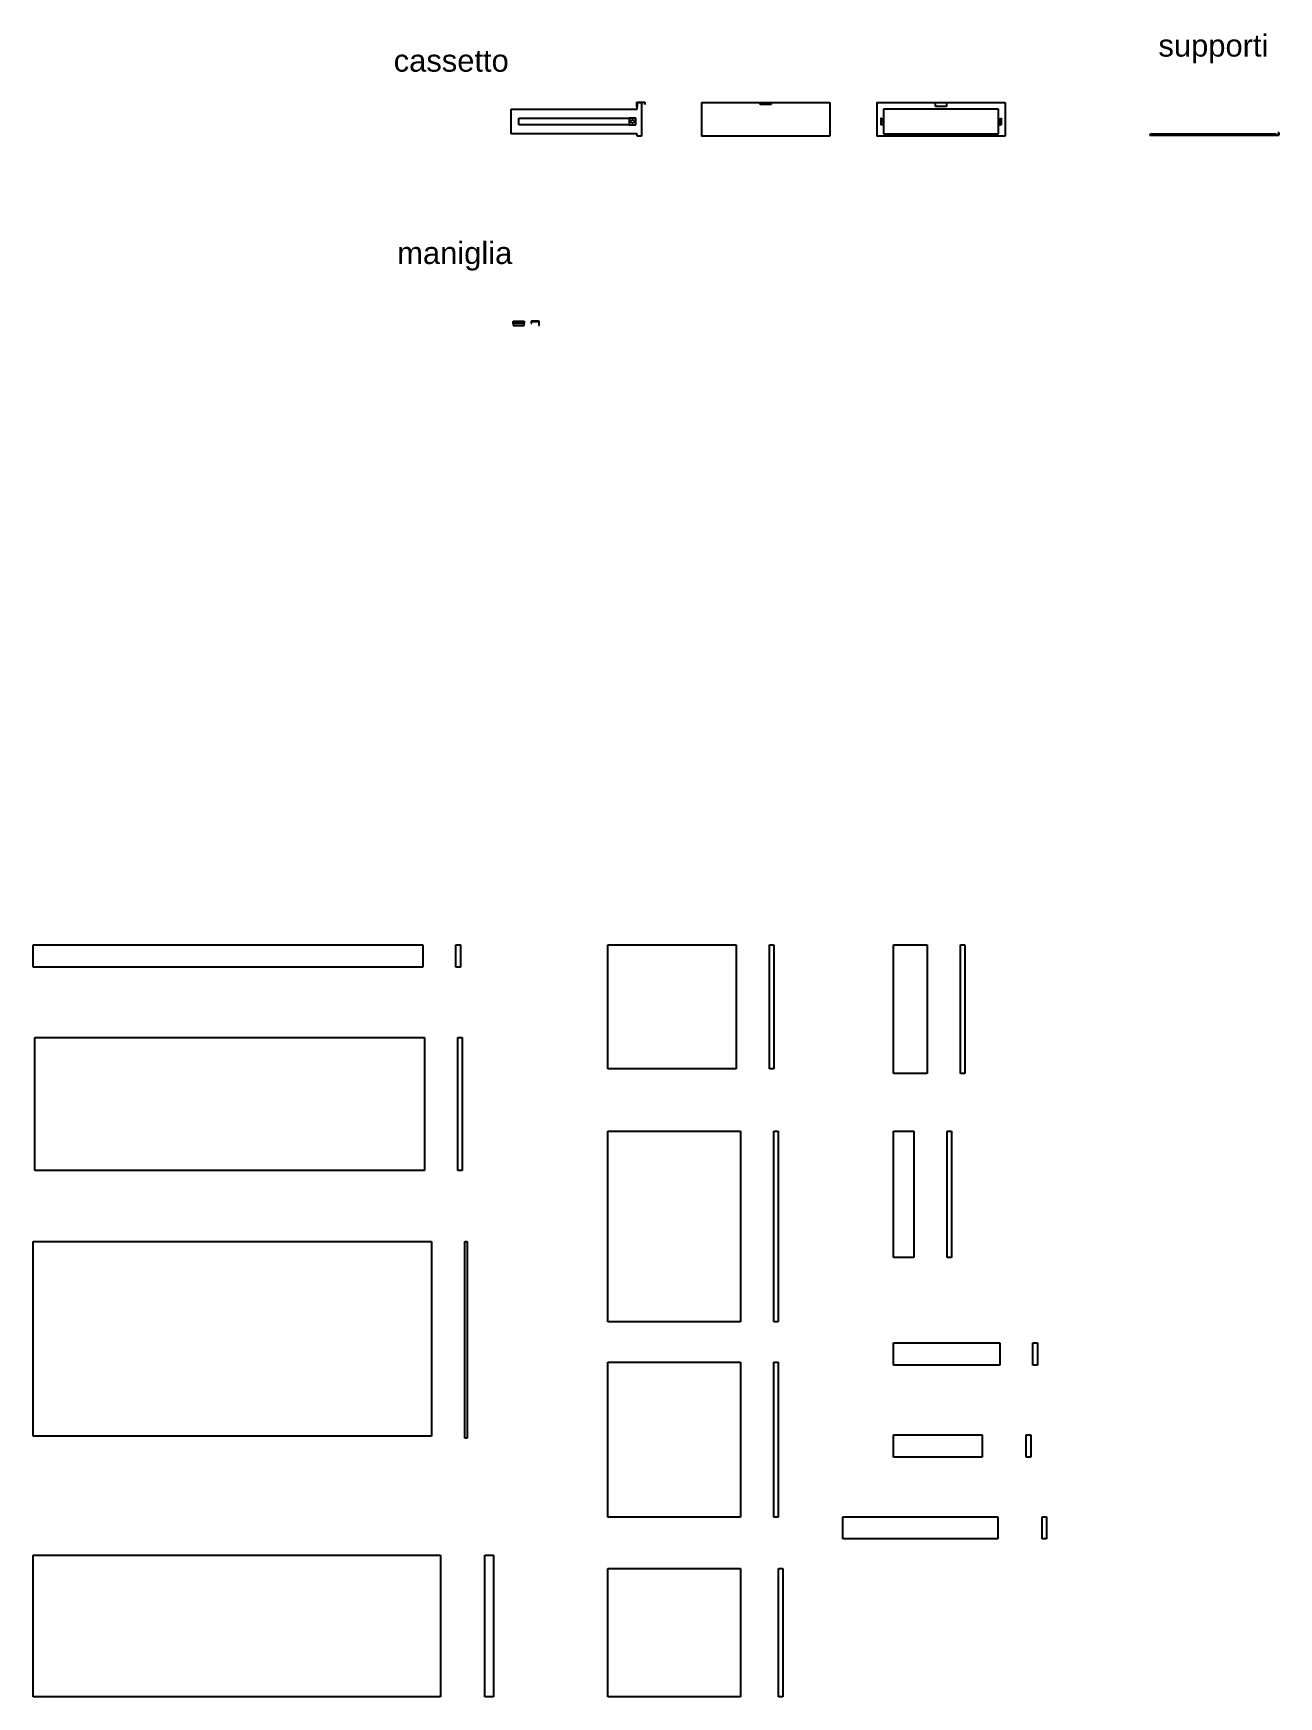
# Model space of a CAD drawing. Header units: millimetres. Extents: x 1636 to 3054, y -633 to 141.
# Drawn here: x 2491 to 3054, y -633 to 118 of the extents above; entities that cross this region are included whole.
import ezdxf

# ---------------------------------------------------------------- set-up
doc = ezdxf.new("R2010")
doc.units = ezdxf.units.MM
doc.layers.add('supporti', color=5, linetype='Continuous')
doc.styles.get("Standard").update_dxf_attribs({"font": 'arial.ttf'})

msp = doc.modelspace()

# ---------------------------------------------------------------- linework, layer by layer
for p, q in [((2706.71, 84.04), (2763.71, 84.04)), ((2706.71, 72.84), (2706.71, 84.04)), ((2763.61, 85.14), (2763.61, 87.14)), ((2763.61, 87.14), (2767.21, 87.14)), ((2763.71, 85.14), (2763.61, 85.14)), ((2763.71, 84.04), (2763.71, 87.04)), ((2763.71, 87.04), (2765.71, 87.04)), ((2767.11, 87.04), (2763.71, 87.04)), ((2763.71, 87.04), (2763.71, 85.14)), ((2765.71, 87.04), (2765.71, 71.84)), ((2767.11, 86.14), (2767.11, 87.04)), ((2767.21, 86.14), (2767.11, 86.14)), ((2767.21, 87.14), (2767.21, 86.14)), ((2792.79, 87.04), (2792.79, 71.84)), ((2792.79, 87.04), (2850.79, 87.04)), ((2819.29, 86.04), (2819.29, 87.04)), ((2819.29, 87.04), (2824.29, 87.04)), ((2824.29, 86.04), (2819.29, 86.04)), ((2824.29, 87.04), (2824.29, 86.04)), ((2850.79, 87.04), (2850.79, 71.84)), ((2872.04, 87.04), (2872.04, 71.84)), ((2872.04, 87.04), (2930.04, 87.04)), ((2927.04, 84.04), (2875.04, 84.04)), ((2875.04, 84.04), (2875.04, 72.84)), ((2898.54, 85.14), (2898.54, 87.04)), ((2903.54, 85.14), (2898.54, 85.14)), ((2903.54, 87.04), (2903.54, 85.14)), ((2927.04, 72.84), (2927.04, 84.04)), ((2930.04, 87.04), (2930.04, 71.84)), ((2763.71, 72.84), (2706.71, 72.84)), ((2763.71, 71.84), (2763.71, 72.84)), ((2765.71, 71.84), (2763.71, 71.84)), ((2850.79, 71.84), (2792.79, 71.84)), ((2930.04, 71.84), (2872.04, 71.84)), ((2875.04, 72.84), (2927.04, 72.84)), ((2707.68, -12.78), (2707.68, -11.78)), ((2707.68, -11.78), (2712.68, -11.78)), ((2712.68, -12.78), (2707.68, -12.78)), ((2707.68, -12.78), (2707.68, -13.78)), ((2707.68, -13.78), (2712.68, -13.78)), ((2712.68, -11.78), (2712.68, -12.78)), ((2712.68, -13.78), (2712.68, -12.78)), ((2715.81, -11.78), (2715.81, -12.78)), ((2719.41, -11.78), (2715.81, -11.78)), ((2715.81, -12.78), (2715.91, -12.78)), ((2715.91, -12.78), (2715.91, -11.88)), ((2715.91, -11.88), (2719.31, -11.88)), ((2719.31, -11.88), (2719.31, -13.78)), ((2719.31, -13.78), (2719.41, -13.78)), ((2719.41, -13.78), (2719.41, -11.78)), ((2490.85, -293.54), (2666.85, -293.54)), ((2490.85, -303.54), (2490.85, -293.54)), ((2666.85, -293.54), (2666.85, -303.54)), ((2681.85, -293.54), (2683.85, -293.54)), ((2681.85, -303.54), (2681.85, -293.54)), ((2683.85, -293.54), (2683.85, -303.54)), ((2750.44, -293.54), (2808.44, -293.54)), ((2750.44, -349.54), (2750.44, -293.54)), ((2808.44, -293.54), (2808.44, -349.54)), ((2823.44, -293.54), (2825.44, -293.54)), ((2823.44, -349.54), (2823.44, -293.54)), ((2825.44, -293.54), (2825.44, -349.54)), ((2879.55, -293.54), (2894.75, -293.54)), ((2879.55, -351.54), (2879.55, -293.54)), ((2894.75, -293.54), (2894.75, -351.54)), ((2909.75, -293.54), (2911.75, -293.54)), ((2909.75, -351.54), (2909.75, -293.54)), ((2911.75, -293.54), (2911.75, -351.54)), ((2666.85, -303.54), (2490.85, -303.54)), ((2683.85, -303.54), (2681.85, -303.54)), ((2491.63, -335.34), (2667.63, -335.34)), ((2491.63, -395.34), (2491.63, -335.34)), ((2667.63, -335.34), (2667.63, -395.34)), ((2682.63, -335.34), (2684.63, -335.34)), ((2682.63, -395.34), (2682.63, -335.34)), ((2684.63, -335.34), (2684.63, -395.34)), ((2808.44, -349.54), (2750.44, -349.54)), ((2825.44, -349.54), (2823.44, -349.54)), ((2894.75, -351.54), (2879.55, -351.54)), ((2911.75, -351.54), (2909.75, -351.54)), ((2750.44, -377.69), (2810.44, -377.69)), ((2750.44, -463.69), (2750.44, -377.69)), ((2810.44, -377.69), (2810.44, -463.69)), ((2825.44, -377.69), (2827.44, -377.69)), ((2825.44, -463.69), (2825.44, -377.69)), ((2827.44, -377.69), (2827.44, -463.69)), ((2879.55, -377.69), (2888.75, -377.69)), ((2879.55, -434.69), (2879.55, -377.69)), ((2888.75, -377.69), (2888.75, -434.69)), ((2903.75, -377.69), (2905.75, -377.69)), ((2903.75, -434.69), (2903.75, -377.69)), ((2905.75, -377.69), (2905.75, -434.69)), ((2667.63, -395.34), (2491.63, -395.34)), ((2684.63, -395.34), (2682.63, -395.34)), ((2490.85, -427.41), (2670.85, -427.41)), ((2490.85, -515.41), (2490.85, -427.41)), ((2670.85, -427.41), (2670.85, -515.41)), ((2685.85, -427.41), (2686.85, -427.41)), ((2685.85, -516.37), (2685.85, -427.41)), ((2686.85, -427.41), (2686.85, -516.37)), ((2888.75, -434.69), (2879.55, -434.69)), ((2905.75, -434.69), (2903.75, -434.69)), ((2810.44, -463.69), (2750.44, -463.69)), ((2827.44, -463.69), (2825.44, -463.69)), ((2879.55, -473.31), (2927.55, -473.31)), ((2879.55, -483.31), (2879.55, -473.31)), ((2927.55, -473.31), (2927.55, -483.31)), ((2942.55, -473.31), (2944.55, -473.31)), ((2942.55, -483.31), (2942.55, -473.31)), ((2944.55, -473.31), (2944.55, -483.31)), ((2750.44, -481.97), (2810.44, -481.97)), ((2750.44, -551.97), (2750.44, -481.97)), ((2810.44, -481.97), (2810.44, -551.97)), ((2825.44, -481.97), (2827.44, -481.97)), ((2825.44, -551.97), (2825.44, -481.97)), ((2827.44, -481.97), (2827.44, -551.97)), ((2927.55, -483.31), (2879.55, -483.31)), ((2944.55, -483.31), (2942.55, -483.31)), ((2670.85, -515.41), (2490.85, -515.41)), ((2686.85, -516.37), (2685.85, -516.37)), ((2879.55, -514.87), (2919.55, -514.87)), ((2879.55, -524.87), (2879.55, -514.87)), ((2919.55, -514.87), (2919.55, -524.87)), ((2939.55, -514.87), (2941.55, -514.87)), ((2939.55, -524.87), (2939.55, -514.87)), ((2941.55, -514.87), (2941.55, -524.87)), ((2919.55, -524.87), (2879.55, -524.87)), ((2941.55, -524.87), (2939.55, -524.87)), ((2810.44, -551.97), (2750.44, -551.97)), ((2827.44, -551.97), (2825.44, -551.97)), ((2856.69, -551.81), (2926.69, -551.81)), ((2856.69, -561.81), (2856.69, -551.81)), ((2926.69, -551.81), (2926.69, -561.81)), ((2946.69, -551.81), (2948.69, -551.81)), ((2946.69, -561.81), (2946.69, -551.81)), ((2948.69, -551.81), (2948.69, -561.81)), ((2926.69, -561.81), (2856.69, -561.81)), ((2948.69, -561.81), (2946.69, -561.81)), ((2490.85, -569.1), (2674.85, -569.1)), ((2490.85, -633.1), (2490.85, -569.1)), ((2674.85, -569.1), (2674.85, -633.1)), ((2694.85, -569.1), (2698.85, -569.1)), ((2694.85, -633.1), (2694.85, -569.1)), ((2698.85, -569.1), (2698.85, -633.1)), ((2750.44, -575.1), (2810.44, -575.1)), ((2750.44, -633.1), (2750.44, -575.1)), ((2810.44, -575.1), (2810.44, -633.1)), ((2827.57, -575.1), (2829.57, -575.1)), ((2827.57, -633.1), (2827.57, -575.1)), ((2829.57, -575.1), (2829.57, -633.1)), ((2674.85, -633.1), (2490.85, -633.1)), ((2698.85, -633.1), (2694.85, -633.1)), ((2810.44, -633.1), (2750.44, -633.1)), ((2829.57, -633.1), (2827.57, -633.1))]:
    msp.add_line(p, q)
at = {"layer": 'supporti'}
for p, q in [((2710.31, 76.94), (2710.31, 79.94)), ((2710.31, 79.94), (2760.11, 79.94)), ((2760.11, 76.94), (2710.31, 76.94)), ((2763.11, 79.94), (2760.11, 79.94)), ((2760.11, 79.94), (2760.11, 76.94)), ((2760.11, 76.94), (2763.11, 76.94)), ((2763.11, 76.94), (2763.11, 79.94)), ((2874.04, 79.94), (2873.84, 79.94)), ((2873.84, 79.94), (2873.84, 76.94)), ((2873.84, 78.44), (2874.84, 78.44)), ((2874.84, 76.94), (2873.84, 76.94)), ((2874.04, 79.94), (2874.04, 78.64)), ((2874.04, 78.64), (2874.84, 78.64)), ((2875.04, 79.94), (2874.84, 79.94)), ((2874.84, 79.94), (2874.84, 76.94)), ((2874.84, 76.94), (2875.04, 76.94)), ((2927.04, 79.94), (2927.24, 79.94)), ((2927.24, 76.94), (2927.04, 76.94)), ((2927.24, 79.94), (2927.24, 76.94)), ((2928.04, 78.64), (2927.24, 78.64)), ((2928.24, 78.44), (2927.24, 78.44)), ((2927.24, 76.94), (2928.24, 76.94)), ((2928.04, 79.94), (2928.24, 79.94)), ((2928.04, 79.94), (2928.04, 78.64)), ((2928.24, 79.94), (2928.24, 76.94)), ((2995.3, 72.87), (2995.3, 72.2)), ((2995.4, 72.87), (2995.3, 72.87)), ((2995.3, 72.2), (3053.6, 72.2)), ((2995.4, 72.87), (2995.4, 72.3)), ((2995.4, 72.3), (2995.9, 72.3)), ((2995.9, 72.3), (2995.9, 72.68)), ((2995.9, 72.3), (2995.9, 72.3)), ((2996.06, 72.87), (3052.24, 72.87)), ((3052.4, 72.3), (3052.4, 72.68)), ((3053.5, 72.3), (3052.4, 72.3)), ((3053.5, 72.3), (3053.5, 73.47)), ((3053.6, 73.47), (3053.5, 73.47)), ((3053.6, 73.47), (3053.6, 72.2))]:
    msp.add_line(p, q, dxfattribs=at)
msp.add_circle((2761.61, 78.44), 0.75, dxfattribs=at)
for centre, start, end in [((2996.09, 72.69), 98.62281, 181.24129), ((3052.21, 72.69), 358.75871, 81.37719)]:
    msp.add_arc(centre, 0.185, start, end, dxfattribs=at)

# ---------------------------------------------------------------- texts
at = {"char_height": 10, "attachment_point": 1}
for s, insert in [('supporti', (2999.25, 117.76)), ('cassetto', (2653.7, 110.93)), ('maniglia', (2655.28, 24.06))]:
    msp.add_mtext_dynamic_manual_height_columns(s, width=173.7227, gutter_width=12.5, heights=[0], dxfattribs=dict(at, insert=insert))

doc.saveas('drawing.dxf')
